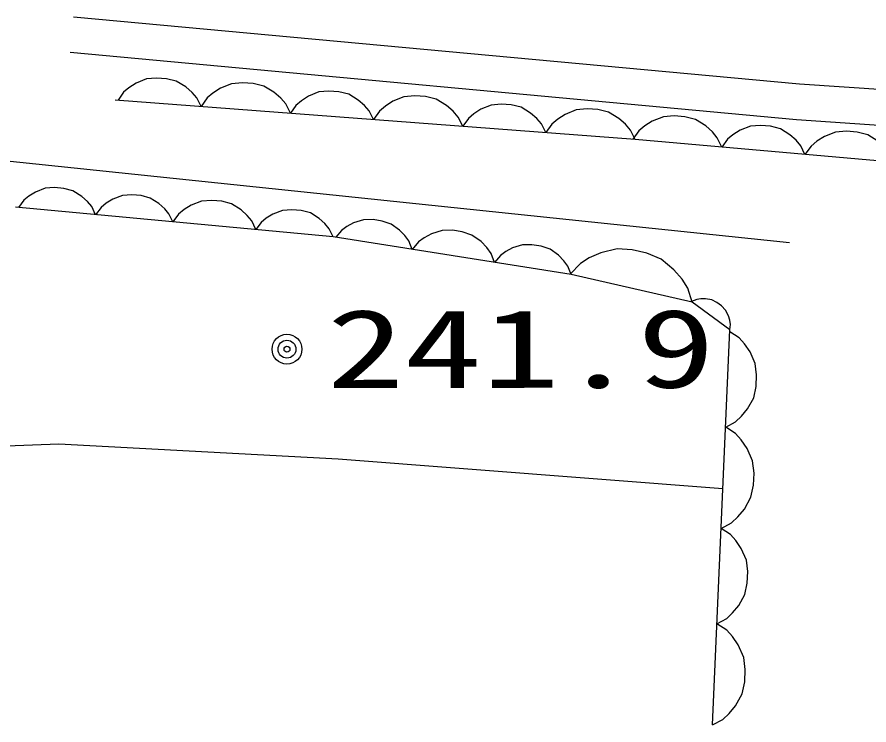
# Model space of a CAD drawing. Units: millimetres, scale not verified. Extents: x 40000 to 680000, y 20000 to 380000.
# Drawn here: x 390984 to 405272, y 280081 to 291948 of the extents above; entities that cross this region are included whole.
import ezdxf
from ezdxf.enums import TextEntityAlignment as Align

# ---------------------------------------------------------------- set-up
doc = ezdxf.new("R2010")
doc.units = ezdxf.units.MM
doc.header["$LTSCALE"] = 1000
doc.layers.add('M-BGD', color=7, linetype='Continuous', lineweight=25)
doc.styles.add('ＭＳ ゴシック', font='')
doc.styles.get('ＭＳ ゴシック').set_extended_font_data('MS Gothic')

msp = doc.modelspace()

# ---------------------------------------------------------------- linework, layer by layer
at = {"layer": 'M-BGD'}
for p, q in [((404105, 290825), (391929, 291948)), ((404056, 290227), (391874, 291351)), ((393322, 290926), (393153, 290911)), ((393490, 290913), (393322, 290926)), ((392979, 290840), (392861, 290764)), ((393153, 290911), (392979, 290840)), ((393655, 290873), (393490, 290913)), ((393816, 290776), (393655, 290873)), ((393922, 290684), (393816, 290776)), ((394583, 290830), (394396, 290754)), ((394764, 290847), (394583, 290830)), ((394944, 290833), (394764, 290847)), ((395121, 290790), (394944, 290833)), ((395293, 290686), (395121, 290790)), ((413728, 290153), (404105, 290825)), ((392771, 290687), (392677, 290554)), ((392861, 290764), (392771, 290687)), ((393999, 290594), (393922, 290684)), ((394270, 290674), (394173, 290591)), ((394396, 290754), (394270, 290674)), ((395406, 290588), (395293, 290686)), ((396044, 290692), (395870, 290621)), ((396213, 290707), (396044, 290692)), ((396381, 290694), (396213, 290707)), ((396546, 290654), (396381, 290694)), ((396707, 290557), (396546, 290654)), ((401349, 289897), (392632, 290557)), ((394072, 290448), (393999, 290594)), ((394173, 290591), (394072, 290448)), ((395489, 290491), (395406, 290588)), ((395568, 290335), (395489, 290491)), ((395752, 290545), (395662, 290468)), ((395870, 290621), (395752, 290545)), ((396813, 290465), (396707, 290557)), ((397287, 290536), (397161, 290455)), ((397473, 290612), (397287, 290536)), ((397655, 290628), (397473, 290612)), ((397834, 290615), (397655, 290628)), ((398012, 290571), (397834, 290615)), ((398184, 290468), (398012, 290571)), ((399104, 290488), (398935, 290473)), ((399272, 290476), (399104, 290488)), ((395662, 290468), (395568, 290335)), ((396890, 290375), (396813, 290465)), ((396963, 290229), (396890, 290375)), ((397064, 290372), (396963, 290229)), ((397161, 290455), (397064, 290372)), ((398297, 290369), (398184, 290468)), ((398380, 290272), (398297, 290369)), ((398761, 290402), (398643, 290327)), ((398935, 290473), (398761, 290402)), ((399437, 290435), (399272, 290476)), ((399598, 290339), (399437, 290435)), ((400364, 290393), (400178, 290317)), ((400546, 290409), (400364, 290393)), ((400725, 290396), (400546, 290409)), ((400903, 290352), (400725, 290396)), ((401075, 290249), (400903, 290352)), ((398458, 290116), (398380, 290272)), ((398553, 290249), (398458, 290116)), ((398643, 290327), (398553, 290249)), ((399703, 290247), (399598, 290339)), ((399781, 290156), (399703, 290247)), ((400052, 290236), (399955, 290153)), ((400178, 290317), (400052, 290236)), ((401188, 290150), (401075, 290249)), ((401638, 290203), (401511, 290124)), ((401825, 290277), (401638, 290203)), ((402007, 290291), (401825, 290277)), ((402186, 290275), (402007, 290291)), ((402363, 290229), (402186, 290275)), ((402534, 290123), (402363, 290229)), ((413687, 289554), (404056, 290227)), ((399854, 290011), (399781, 290156)), ((399955, 290153), (399854, 290011)), ((401271, 290054), (401188, 290150)), ((401511, 290124), (401413, 290042)), ((402646, 290023), (402534, 290123)), ((403285, 290119), (403110, 290050)), ((403454, 290132), (403285, 290119)), ((403622, 290117), (403454, 290132)), ((403786, 290074), (403622, 290117)), ((403946, 289975), (403786, 290074)), ((401349, 289897), (401271, 290054)), ((401413, 290042), (401310, 289901)), ((402727, 289925), (402646, 290023)), ((402804, 289768), (402727, 289925)), ((402991, 289976), (402900, 289900)), ((403110, 290050), (402991, 289976)), ((404050, 289882), (403946, 289975)), ((404526, 289946), (404398, 289867)), ((404713, 290020), (404526, 289946)), ((404895, 290034), (404713, 290020)), ((405074, 290018), (404895, 290034)), ((405251, 289972), (405074, 290018)), ((405422, 289866), (405251, 289972)), ((411367, 289006), (401349, 289897)), ((402900, 289900), (402804, 289768)), ((404127, 289791), (404050, 289882)), ((404198, 289644), (404127, 289791)), ((404301, 289785), (404198, 289644)), ((404398, 289867), (404301, 289785)), ((389061, 289723), (403939, 288169)), ((391456, 289078), (391294, 289015)), ((391614, 289089), (391456, 289078)), ((391769, 289075), (391614, 289089)), ((391922, 289035), (391769, 289075)), ((391183, 288947), (391098, 288876)), ((391294, 289015), (391183, 288947)), ((392070, 288942), (391922, 289035)), ((392166, 288855), (392070, 288942)), ((392750, 288957), (392588, 288894)), ((392908, 288969), (392750, 288957)), ((393063, 288954), (392908, 288969)), ((393216, 288914), (393063, 288954)), ((393364, 288822), (393216, 288914)), ((391098, 288876), (391008, 288754)), ((392237, 288770), (392166, 288855)), ((392477, 288826), (392392, 288756)), ((392588, 288894), (392477, 288826)), ((393460, 288735), (393364, 288822)), ((393904, 288794), (393784, 288721)), ((394079, 288862), (393904, 288794)), ((394248, 288874), (394079, 288862)), ((394416, 288859), (394248, 288874)), ((394580, 288815), (394416, 288859)), ((394740, 288716), (394580, 288815)), ((396284, 288263), (390959, 288759)), ((392302, 288634), (392237, 288770)), ((392392, 288756), (392302, 288634)), ((393531, 288650), (393460, 288735)), ((393596, 288513), (393531, 288650)), ((393693, 288645), (393596, 288513)), ((393784, 288721), (393693, 288645)), ((394843, 288622), (394740, 288716)), ((395275, 288644), (395164, 288576)), ((395438, 288707), (395275, 288644)), ((395595, 288719), (395438, 288707)), ((395751, 288704), (395595, 288719)), ((395904, 288664), (395751, 288704)), ((396052, 288572), (395904, 288664)), ((394919, 288531), (394843, 288622)), ((394990, 288384), (394919, 288531)), ((395080, 288506), (394990, 288384)), ((395164, 288576), (395080, 288506)), ((396148, 288485), (396052, 288572)), ((396218, 288400), (396148, 288485)), ((396629, 288498), (396514, 288437)), ((396795, 288551), (396629, 288498)), ((396954, 288552), (396795, 288551)), ((397108, 288528), (396954, 288552)), ((397258, 288478), (397108, 288528)), ((396284, 288263), (396218, 288400)), ((396425, 288372), (396328, 288256)), ((396514, 288437), (396425, 288372)), ((397400, 288377), (397258, 288478)), ((397490, 288284), (397400, 288377)), ((398115, 288371), (397936, 288314)), ((398285, 288373), (398115, 288371)), ((398451, 288347), (398285, 288373)), ((398613, 288293), (398451, 288347)), ((400278, 287634), (396284, 288263)), ((397555, 288194), (397490, 288284)), ((397813, 288249), (397717, 288179)), ((397936, 288314), (397813, 288249)), ((398766, 288184), (398613, 288293)), ((397612, 288054), (397555, 288194)), ((397717, 288179), (397612, 288054)), ((398863, 288083), (398766, 288184)), ((398933, 287987), (398863, 288083)), ((399296, 288078), (399181, 288017)), ((399462, 288131), (399296, 288078)), ((399620, 288132), (399462, 288131)), ((399774, 288108), (399620, 288132)), ((399924, 288058), (399774, 288108)), ((400066, 287957), (399924, 288058)), ((401048, 288061), (400774, 287994)), ((401303, 288045), (401048, 288061)), ((398994, 287836), (398933, 287987)), ((399092, 287952), (398994, 287836)), ((399181, 288017), (399092, 287952)), ((400156, 287863), (400066, 287957)), ((400774, 287994), (400582, 287909)), ((401548, 287989), (401303, 288045)), ((401785, 287892), (401548, 287989)), ((400221, 287774), (400156, 287863)), ((400278, 287634), (400221, 287774)), ((400432, 287814), (400262, 287637)), ((400582, 287909), (400432, 287814)), ((402002, 287713), (401785, 287892)), ((402308, 287169), (400278, 287634)), ((402138, 287553), (402002, 287713)), ((402232, 287402), (402138, 287553)), ((402308, 287169), (402232, 287402)), ((402383, 287214), (402297, 287178)), ((402450, 287224), (402383, 287214)), ((402530, 287225), (402450, 287224)), ((402636, 287206), (402530, 287225)), ((402723, 287162), (402636, 287206)), ((402941, 286704), (402308, 287169)), ((402800, 287105), (402723, 287162)), ((402868, 287036), (402800, 287105)), ((402917, 286940), (402868, 287036)), ((402940, 286864), (402917, 286940)), ((402950, 286796), (402940, 286864)), ((402941, 286704), (402950, 286796)), ((402646, 280081), (402941, 286704)), ((403095, 286569), (402940, 286672)), ((403187, 286469), (403095, 286569)), ((403277, 286337), (403187, 286469)), ((403364, 286141), (403277, 286337)), ((403388, 285948), (403364, 286141)), ((403379, 285756), (403388, 285948)), ((403339, 285566), (403379, 285756)), ((403234, 285378), (403339, 285566)), ((403133, 285255), (403234, 285378)), ((403033, 285163), (403133, 285255)), ((402869, 285074), (403033, 285163)), ((403034, 284965), (402869, 285074)), ((403131, 284858), (403034, 284965)), ((386956, 284621), (391683, 284792)), ((391683, 284792), (396368, 284544)), ((403227, 284718), (403131, 284858)), ((403320, 284510), (403227, 284718)), ((396368, 284544), (402823, 284044)), ((403345, 284304), (403320, 284510)), ((403336, 284101), (403345, 284304)), ((403293, 283899), (403336, 284101)), ((403182, 283699), (403293, 283899)), ((403074, 283568), (403182, 283699)), ((402967, 283471), (403074, 283568)), ((402793, 283376), (402967, 283471)), ((402948, 283273), (402793, 283376)), ((403040, 283173), (402948, 283273)), ((403130, 283041), (403040, 283173)), ((403218, 282845), (403130, 283041)), ((403241, 282652), (403218, 282845)), ((403232, 282460), (403241, 282652)), ((403192, 282270), (403232, 282460)), ((403088, 282082), (403192, 282270)), ((402986, 281959), (403088, 282082)), ((402886, 281867), (402986, 281959)), ((402722, 281778), (402886, 281867)), ((402887, 281669), (402722, 281778)), ((402984, 281563), (402887, 281669)), ((403080, 281422), (402984, 281563)), ((403173, 281214), (403080, 281422)), ((403198, 281009), (403173, 281214)), ((403189, 280805), (403198, 281009)), ((403146, 280603), (403189, 280805)), ((403035, 280404), (403146, 280603)), ((402927, 280272), (403035, 280404)), ((402821, 280175), (402927, 280272)), ((402646, 280081), (402821, 280175))]:
    msp.add_line(p, q, dxfattribs=at)
for radius in [250, 150, 50]:
    msp.add_circle((395511, 286380), radius, dxfattribs=at)

# ---------------------------------------------------------------- texts
at = {"layer": 'M-BGD', "style": 'ＭＳ ゴシック', "width": 1.45}
msp.add_text('241.9', height=1320, rotation=0.04, dxfattribs=at).set_placement((396178, 285334), align=Align.BOTTOM_LEFT)

doc.saveas('drawing.dxf')
